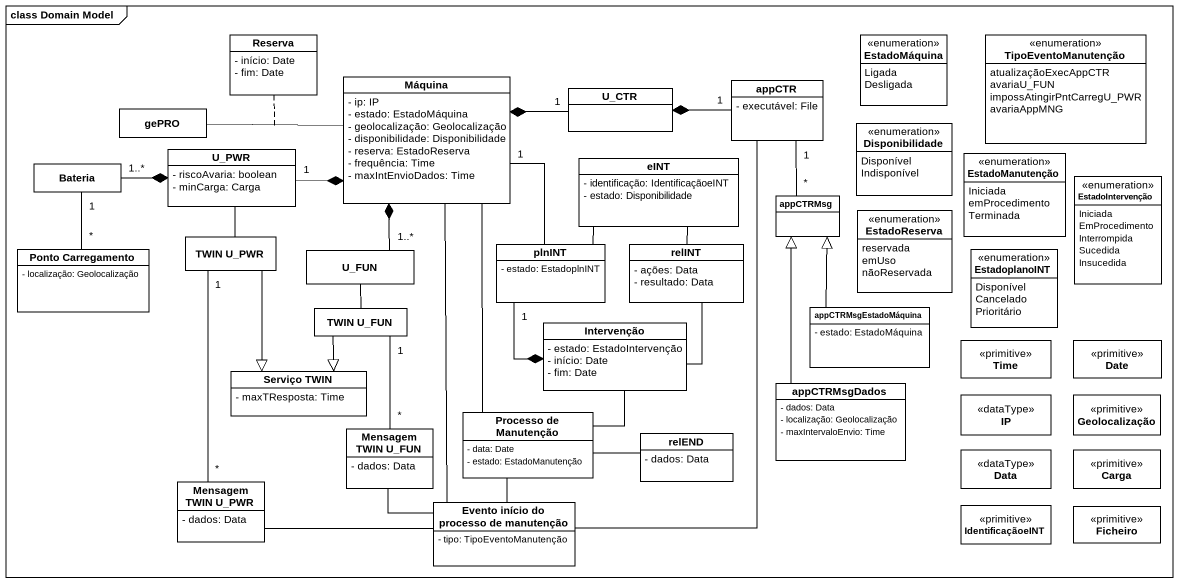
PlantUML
@startuml
mainframe class Domain Model
hide circle
hide empty members
skinparam classAttributeIconSize 0
class Reserva {
  - início: Date
  - fim: Date
}
enum EstadoMáquina {
  Ligada
  Desligada
}
enum TipoEventoManutenção {
  atualizaçãoExecAppCTR
  avariaU_FUN
  impossAtingirPntCarregU_PWR
  avariaAppMNG
}
class gePRO
class Máquina {
  - ip: IP
  - estado: EstadoMáquina
  - geolocalização: Geolocalização
  - disponibilidade: Disponibilidade
  - reserva: EstadoReserva
  - frequência: Time
  - maxIntEnvioDados: Time
}
class U_CTR
class appCTR {
  - executável: File
}
class U_PWR {
  - riscoAvaria: boolean
  - minCarga: Carga
}
class eINT {
  - identificação: IdentificaçãoeINT
  - estado: Disponibilidade
}
enum Disponibilidade {
  Disponível
  Indisponível
}
enum EstadoManutenção {
  Iniciada
  emProcedimento
  Terminada
}
class Bateria
class appCTRMsg
enum EstadoIntervenção {
  Iniciada
  EmProcedimento
  Interrompida
  Sucedida
  Insucedida
}
class "TWIN U_PWR" as TWIN_U_PWR
class plnINT {
  - estado: EstadoplnINT
}
class relINT {
  - ações: Data
  - resultado: Data
}
enum EstadoReserva {
  reservada
  emUso
  nãoReservada
}
class "Ponto Carregamento" as Ponto_Carregamento {
  - localização: Geolocalização
}
class U_FUN
enum EstadoplanoINT {
  Disponível
  Cancelado
  Prioritário
}
class "TWIN U_FUN" as TWIN_U_FUN
class Intervenção {
  - estado: EstadoIntervenção
  - início: Date
  - fim: Date
}
class appCTRMsgEstadoMáquina {
  - estado: EstadoMáquina
}
class "Serviço TWIN" as Serviço_TWIN {
  - maxTResposta: Time
}
class Time <<primitive>>
class Date <<primitive>>
class "Processo de Manutenção" as Processo_de_Manutenção {
  - data: Date
  - estado: EstadoManutenção
}
class appCTRMsgDados {
  - dados: Data
  - localização: Geolocalização
  - maxIntervaloEnvio: Time
}
class IP <<dataType>>
class Geolocalização <<primitive>>
class "Mensagem TWIN U_FUN" as Mensagem_TWIN_U_FUN {
  - dados: Data
}
class relEND {
  - dados: Data
}
class Data <<dataType>>
class Carga <<primitive>>
class "Mensagem TWIN U_PWR" as Mensagem_TWIN_U_PWR {
  - dados: Data
}
class "Evento início do processo de manutenção" as Evento_início_do_processo {
  - tipo: TipoEventoManutenção
}
class IdentificaçãoeINT <<primitive>>
class Ficheiro <<primitive>>
Máquina -left- gePRO
(Máquina, gePRO) .. Reserva
Máquina -- Processo_de_Manutenção
U_CTR "1" -left-* Máquina
appCTR "1" -left-* U_CTR
appCTR "1" -- "*" appCTRMsg
U_PWR "1" -right-* Máquina
U_PWR -- TWIN_U_PWR
eINT -- relINT
Bateria "1..*" -right-* U_PWR
Bateria "1" -- "*" Ponto_Carregamento
TWIN_U_PWR --|> Serviço_TWIN
TWIN_U_PWR "1" -- "*" Mensagem_TWIN_U_PWR
plnINT -up- "1" Máquina
plnINT -up- eINT
plnINT "1" --* Intervenção
U_FUN "1..*" -up-* Máquina
U_FUN -- TWIN_U_FUN
TWIN_U_FUN --|> Serviço_TWIN
TWIN_U_FUN "1" -- "*" Mensagem_TWIN_U_FUN
Intervenção -up- relINT
appCTRMsgEstadoMáquina -up-|> appCTRMsg
Processo_de_Manutenção -up- Intervenção
Processo_de_Manutenção -right- relEND
appCTRMsgDados -up-|> appCTRMsg
Mensagem_TWIN_U_FUN -- Evento_início_do_processo
Mensagem_TWIN_U_PWR -right- Evento_início_do_processo
Evento_início_do_processo -up- Máquina
Evento_início_do_processo -up- appCTR
Evento_início_do_processo -up- Processo_de_Manutenção
@enduml
